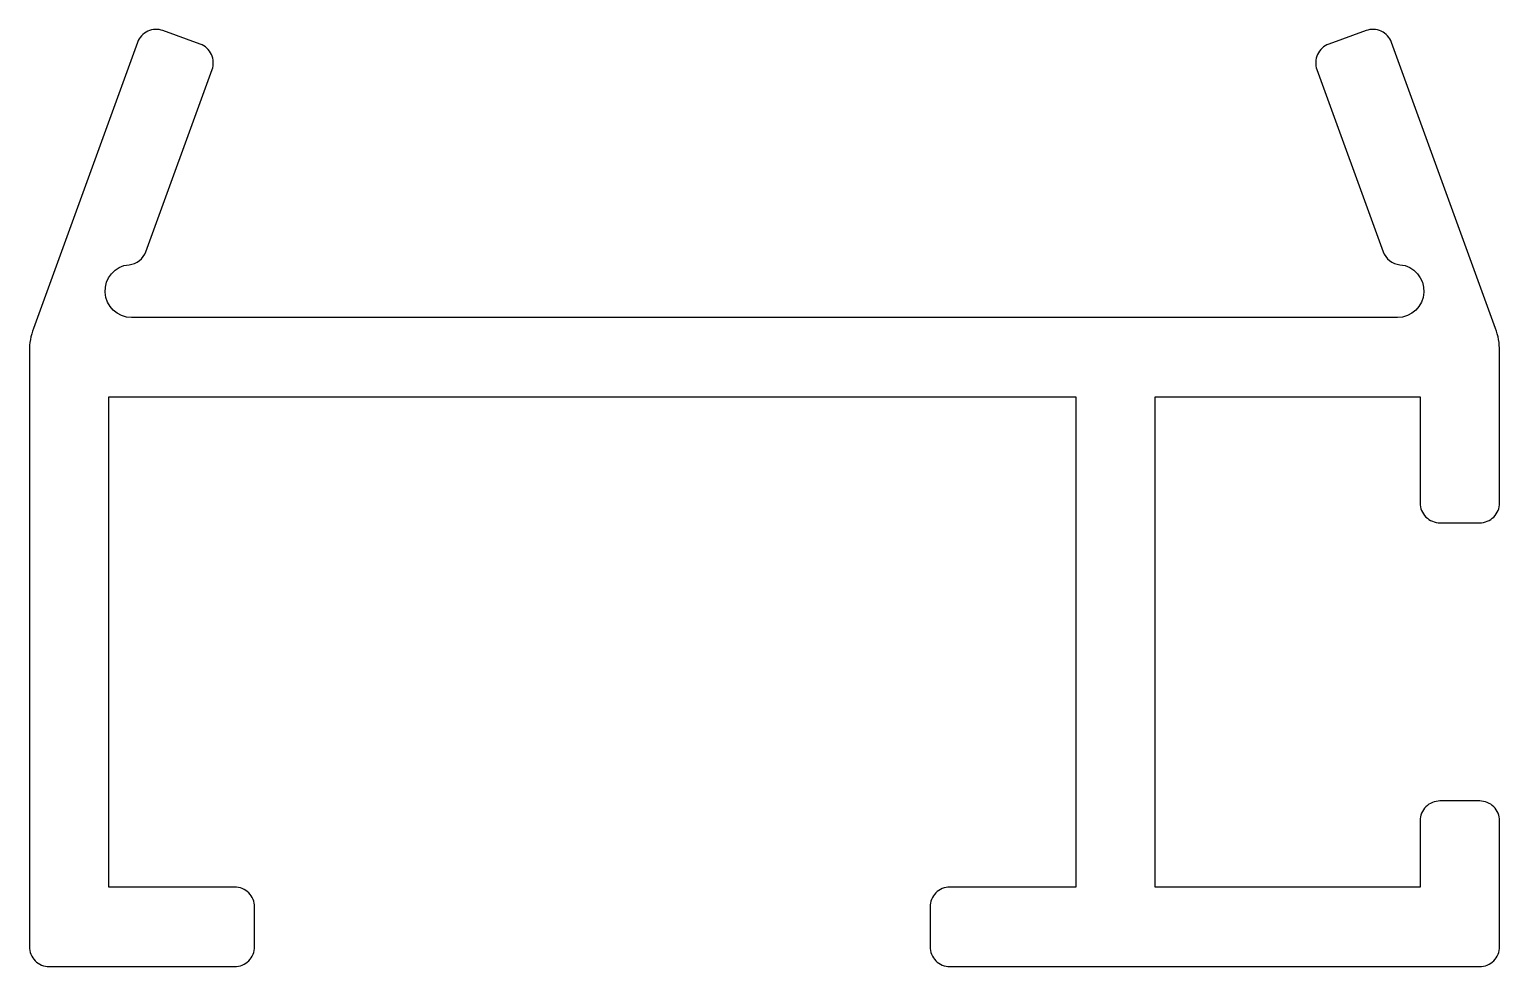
# Model space of a CAD drawing. Extents: x 12311.1 to 12333.3, y 441.5 to 455.6.
import ezdxf

# ---------------------------------------------------------------- set-up
doc = ezdxf.new("R2010")
doc.units = 0
doc.layers.get('0').update_dxf_attribs({"linetype": 'CONTINUOUS'})

msp = doc.modelspace()

# ---------------------------------------------------------------- linework, layer by layer
msp.add_lwpolyline([(12333.25, 451.134), (12331.679, 455.451, 0.414214), (12331.294, 455.63), (12330.73, 455.425, 0.414214), (12330.551, 455.041), (12331.552, 452.292, 0.289636), (12331.805, 452.096, -0.953954), (12331.768, 451.298), (12312.653, 451.298, -0.954145), (12312.615, 452.096, 0.289744), (12312.869, 452.292), (12313.87, 455.041, 0.414214), (12313.69, 455.425), (12313.127, 455.63, 0.414214), (12312.742, 455.451), (12311.171, 451.134, 0.087489), (12311.11, 450.792), (12311.11, 441.798, 0.414214), (12311.41, 441.498), (12314.21, 441.498, 0.414214), (12314.51, 441.798), (12314.51, 442.398, 0.414214), (12314.21, 442.698), (12312.31, 442.698), (12312.31, 450.098), (12326.91, 450.098), (12326.91, 442.698), (12325.01, 442.698, 0.414214), (12324.71, 442.398), (12324.71, 441.798, 0.414214), (12325.01, 441.498), (12333.01, 441.498, 0.414214), (12333.31, 441.798), (12333.31, 443.698, 0.414214), (12333.01, 443.998), (12332.41, 443.998, 0.414214), (12332.11, 443.698), (12332.11, 442.698), (12328.11, 442.698), (12328.11, 450.098), (12332.11, 450.098), (12332.11, 448.498, 0.414214), (12332.41, 448.198), (12333.01, 448.198, 0.414214), (12333.31, 448.498), (12333.31, 450.792, 0.087489), (12333.25, 451.134, 0.700208)], format="xyb")

doc.saveas('drawing.dxf')
